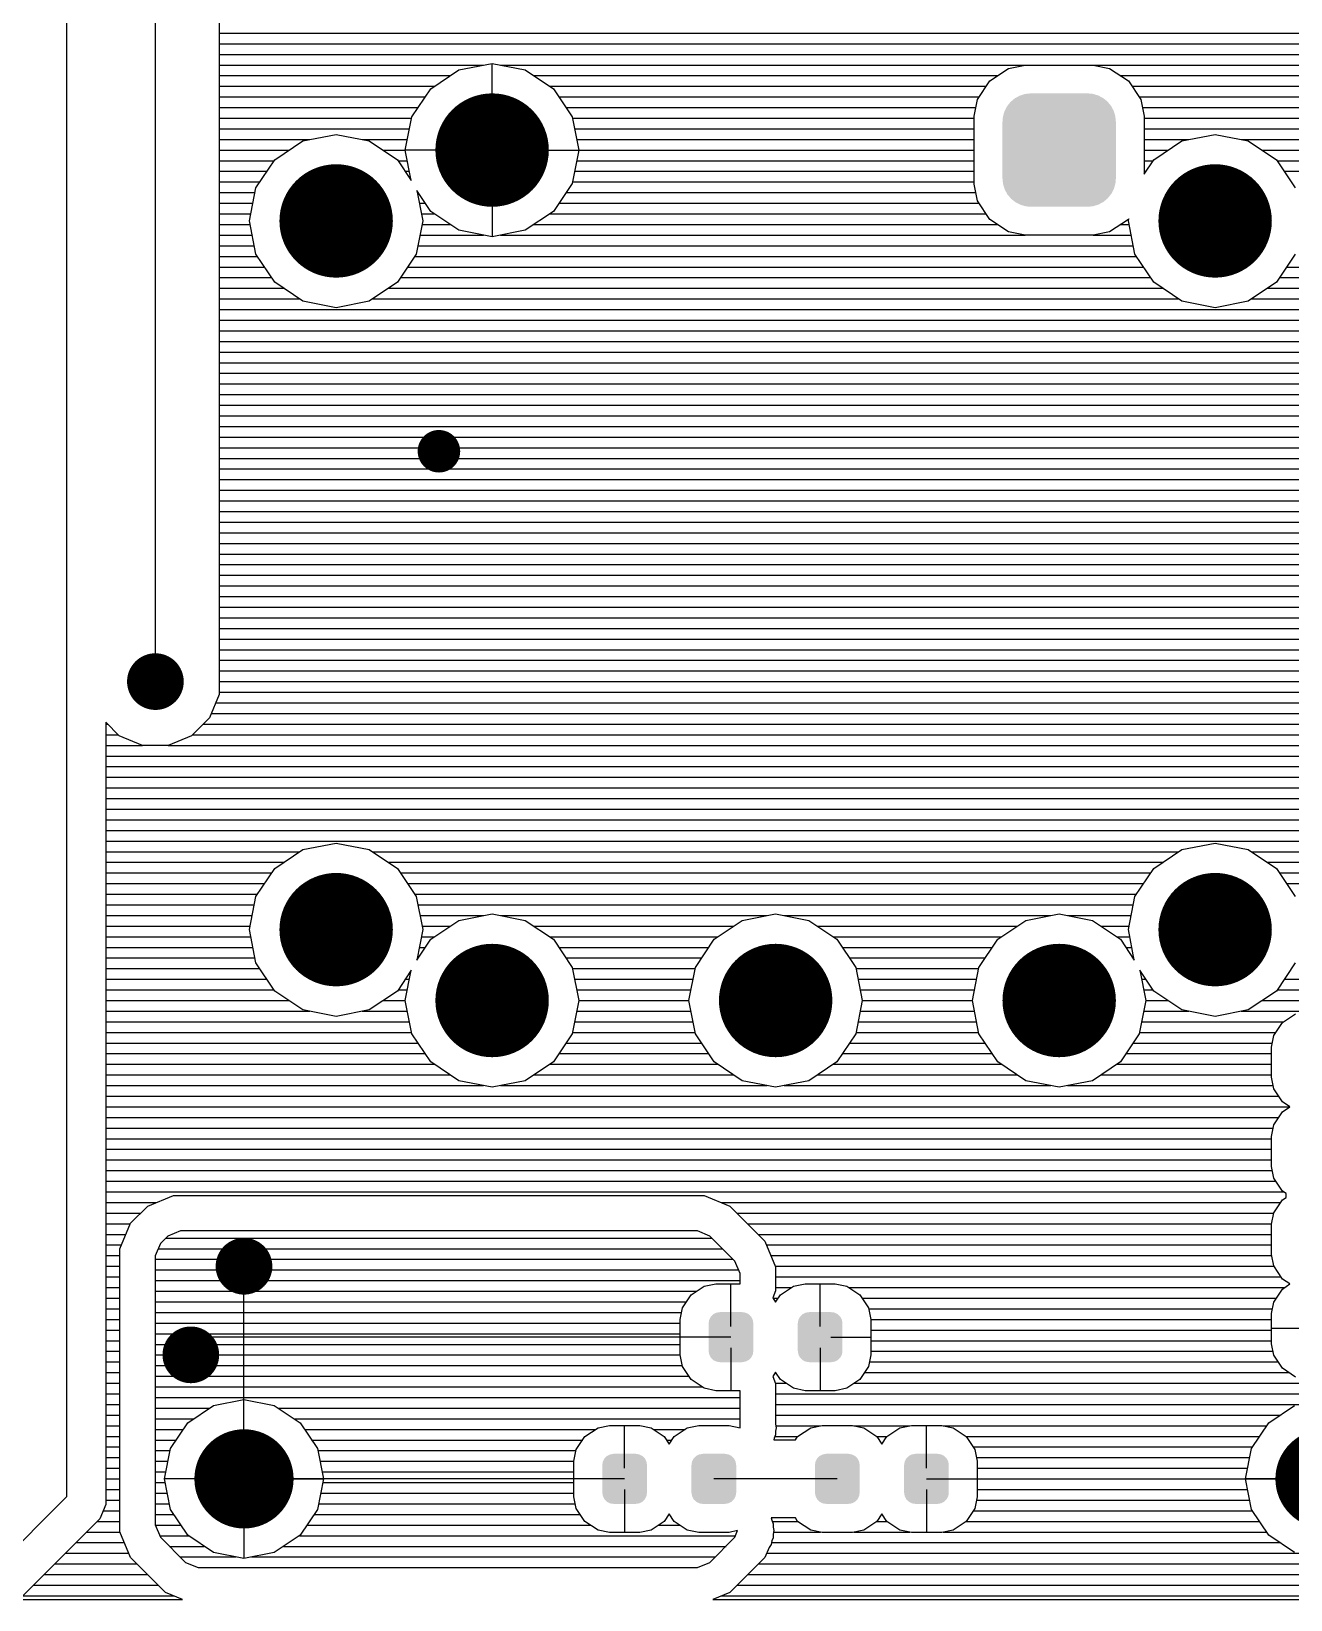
# Model space of a CAD drawing. Extents: x 295 to 953, y 10 to 290.
# Drawn here: x 772.8 to 824.7, y 135.1 to 199.7 of the extents above; entities that cross this region are included whole.
import ezdxf

# ---------------------------------------------------------------- set-up
doc = ezdxf.new("R2010")
doc.units = 0
doc.header["$LTSCALE"] = 5
doc.header["$MEASUREMENT"] = 0
doc.layers.get('0').update_dxf_attribs({"linetype": 'CONTINUOUS', "lineweight": 25})
doc.layers.add('DV-PEI-A6_TOP', color=5, linetype='CONTINUOUS')

msp = doc.modelspace()

# ---------------------------------------------------------------- linework, layer by layer
for points, const_width in [([(790.646, 194.84, 1), (792.983, 194.84, 1)], 2.337), ([(784.22, 191.919, 1), (786.557, 191.919, 1)], 2.337), ([(820.44, 191.919, 1), (822.777, 191.919, 1)], 2.337), ([(789.186, 182.426, 1), (790.062, 182.426, 1)], 0.876), ([(777.356, 172.932, 1), (778.524, 172.932, 1)], 1.168), ([(784.22, 162.709, 1), (786.557, 162.709, 1)], 2.337), ([(820.44, 162.709, 1), (822.777, 162.709, 1)], 2.337), ([(790.646, 159.788, 1), (792.983, 159.788, 1)], 2.337), ([(802.33, 159.788, 1), (804.667, 159.788, 1)], 2.337), ([(814.014, 159.788, 1), (816.351, 159.788, 1)], 2.337), ([(781.007, 148.834, 1), (782.175, 148.834, 1)], 1.168), ([(778.816, 145.183, 1), (779.985, 145.183, 1)], 1.168), ([(780.569, 140.071, 1), (782.613, 140.071, 1)], 2.045), ([(825.114, 140.071, 1), (827.159, 140.071, 1)], 2.045)]:
    msp.add_lwpolyline(points, format="xyb", close=True, dxfattribs=dict(const_width=const_width))
for points in [[(813.601, 197.098), (813.782, 197.153), (816.774, 197.098), (816.572, 197.153)], [(813.782, 197.153), (813.846, 197.16), (816.572, 197.153), (816.549, 197.16)], [(813.846, 197.16), (814.014, 197.177), (816.549, 197.16), (816.351, 197.177)], [(812.941, 196.464), (813.031, 196.639), (817.427, 196.464), (817.331, 196.639)], [(813.031, 196.639), (813.054, 196.668), (817.331, 196.639), (817.315, 196.668)], [(813.054, 196.668), (813.176, 196.822), (817.315, 196.668), (817.186, 196.822)], [(813.176, 196.822), (813.205, 196.847), (817.186, 196.822), (817.165, 196.847)], [(813.205, 196.847), (813.354, 196.973), (817.165, 196.847), (817.006, 196.973)], [(813.354, 196.973), (813.389, 196.992), (817.006, 196.973), (816.982, 196.992)], [(813.389, 196.992), (813.559, 197.084), (816.982, 196.992), (816.8, 197.084)], [(813.559, 197.084), (813.601, 197.098), (816.8, 197.084), (816.774, 197.098)], [(812.846, 196.008), (812.863, 196.206), (817.519, 196.008), (817.499, 196.206)], [(812.846, 193.672), (812.846, 196.008), (817.519, 193.672), (817.519, 196.008)], [(812.863, 196.206), (812.872, 196.241), (817.499, 196.206), (817.496, 196.241)], [(812.872, 196.241), (812.925, 196.431), (817.496, 196.241), (817.437, 196.431)], [(812.925, 196.431), (812.941, 196.464), (817.437, 196.431), (817.427, 196.464)], [(812.866, 193.474), (812.846, 193.672), (817.502, 193.474), (817.519, 193.672)], [(812.869, 193.439), (812.866, 193.474), (817.493, 193.439), (817.502, 193.474)], [(812.928, 193.249), (812.869, 193.439), (817.44, 193.249), (817.493, 193.439)], [(812.938, 193.216), (812.928, 193.249), (817.424, 193.216), (817.44, 193.249)], [(813.034, 193.041), (812.938, 193.216), (817.334, 193.041), (817.424, 193.216)], [(813.05, 193.012), (813.034, 193.041), (817.311, 193.012), (817.334, 193.041)], [(813.18, 192.858), (813.05, 193.012), (817.189, 192.858), (817.311, 193.012)], [(813.2, 192.833), (813.18, 192.858), (817.16, 192.833), (817.189, 192.858)], [(813.359, 192.707), (813.2, 192.833), (817.011, 192.707), (817.16, 192.833)], [(813.383, 192.688), (813.359, 192.707), (816.976, 192.688), (817.011, 192.707)], [(813.566, 192.596), (813.383, 192.688), (816.806, 192.596), (816.976, 192.688)], [(813.591, 192.582), (813.566, 192.596), (816.764, 192.582), (816.806, 192.596)], [(813.793, 192.527), (813.591, 192.582), (816.583, 192.527), (816.764, 192.582)], [(813.816, 192.52), (813.793, 192.527), (816.519, 192.52), (816.583, 192.527)], [(814.014, 192.503), (813.816, 192.52), (816.351, 192.503), (816.519, 192.52)], [(800.765, 146.633), (800.821, 146.748), (802.554, 146.633), (802.493, 146.748)], [(800.821, 146.748), (800.834, 146.761), (802.493, 146.748), (802.486, 146.761)], [(800.834, 146.761), (800.923, 146.853), (802.486, 146.761), (802.39, 146.853)], [(800.923, 146.853), (800.941, 146.862), (802.39, 146.853), (802.38, 146.862)], [(800.941, 146.862), (801.053, 146.92), (802.38, 146.862), (802.259, 146.92)], [(801.053, 146.92), (801.083, 146.925), (802.259, 146.92), (802.248, 146.925)], [(801.083, 146.925), (801.197, 146.943), (802.248, 146.925), (802.12, 146.943)], [(801.197, 146.943), (801.197, 146.947), (802.12, 146.943), (802.12, 146.947)], [(804.44, 146.633), (804.496, 146.748), (806.229, 146.633), (806.167, 146.748)], [(804.496, 146.748), (804.509, 146.761), (806.167, 146.748), (806.16, 146.761)], [(804.509, 146.761), (804.598, 146.853), (806.16, 146.761), (806.065, 146.853)], [(804.598, 146.853), (804.616, 146.862), (806.065, 146.853), (806.055, 146.862)], [(804.616, 146.862), (804.727, 146.92), (806.055, 146.862), (805.933, 146.92)], [(804.727, 146.92), (804.757, 146.925), (805.933, 146.92), (805.923, 146.925)], [(804.757, 146.925), (804.871, 146.943), (805.923, 146.925), (805.794, 146.943)], [(804.871, 146.943), (804.871, 146.947), (805.794, 146.943), (805.794, 146.947)], [(800.738, 146.489), (800.758, 146.617), (802.578, 146.489), (802.557, 146.617)], [(800.738, 146.486), (800.738, 146.489), (802.578, 146.486), (802.578, 146.489)], [(800.738, 145.341), (800.738, 146.486), (802.578, 145.341), (802.578, 146.486)], [(800.758, 146.617), (800.765, 146.633), (802.557, 146.617), (802.554, 146.633)], [(804.413, 146.489), (804.432, 146.617), (806.253, 146.489), (806.231, 146.617)], [(804.413, 146.486), (804.413, 146.489), (806.253, 146.486), (806.253, 146.489)], [(804.413, 145.341), (804.413, 146.486), (806.253, 145.341), (806.253, 146.486)], [(804.432, 146.617), (804.44, 146.633), (806.231, 146.617), (806.229, 146.633)], [(800.738, 145.338), (800.738, 145.341), (802.578, 145.338), (802.578, 145.341)], [(800.76, 145.209), (800.738, 145.338), (802.559, 145.209), (802.578, 145.338)], [(800.763, 145.194), (800.76, 145.209), (802.551, 145.194), (802.559, 145.209)], [(800.824, 145.078), (800.763, 145.194), (802.495, 145.078), (802.551, 145.194)], [(800.831, 145.065), (800.824, 145.078), (802.482, 145.065), (802.495, 145.078)], [(800.927, 144.974), (800.831, 145.065), (802.393, 144.974), (802.482, 145.065)], [(800.936, 144.964), (800.927, 144.974), (802.375, 144.964), (802.393, 144.974)], [(801.058, 144.906), (800.936, 144.964), (802.264, 144.906), (802.375, 144.964)], [(801.068, 144.901), (801.058, 144.906), (802.234, 144.901), (802.264, 144.906)], [(801.197, 144.883), (801.068, 144.901), (802.12, 144.883), (802.234, 144.901)], [(801.197, 144.879), (801.197, 144.883), (802.12, 144.879), (802.12, 144.883)], [(804.413, 145.338), (804.413, 145.341), (806.253, 145.338), (806.253, 145.341)], [(804.435, 145.209), (804.413, 145.338), (806.234, 145.209), (806.253, 145.338)], [(804.437, 145.194), (804.435, 145.209), (806.226, 145.194), (806.234, 145.209)], [(804.499, 145.078), (804.437, 145.194), (806.17, 145.078), (806.226, 145.194)], [(804.506, 145.065), (804.499, 145.078), (806.157, 145.065), (806.17, 145.078)], [(804.601, 144.974), (804.506, 145.065), (806.068, 144.974), (806.157, 145.065)], [(804.611, 144.964), (804.601, 144.974), (806.05, 144.964), (806.068, 144.974)], [(804.733, 144.906), (804.611, 144.964), (805.939, 144.906), (806.05, 144.964)], [(804.743, 144.901), (804.733, 144.906), (805.909, 144.901), (805.939, 144.906)], [(804.871, 144.883), (804.743, 144.901), (805.794, 144.883), (805.909, 144.901)], [(804.871, 144.879), (804.871, 144.883), (805.794, 144.879), (805.794, 144.883)], [(796.44, 140.906), (796.453, 140.919), (798.111, 140.906), (798.104, 140.919)], [(796.453, 140.919), (796.542, 141.011), (798.104, 140.919), (798.009, 141.011)], [(796.542, 141.011), (796.56, 141.02), (798.009, 141.011), (797.999, 141.02)], [(796.56, 141.02), (796.671, 141.078), (797.999, 141.02), (797.877, 141.078)], [(796.671, 141.078), (796.701, 141.083), (797.877, 141.078), (797.867, 141.083)], [(796.701, 141.083), (796.815, 141.101), (797.867, 141.083), (797.738, 141.101)], [(796.815, 141.101), (796.815, 141.105), (797.738, 141.101), (797.738, 141.105)], [(800.115, 140.906), (800.127, 140.919), (801.786, 140.906), (801.779, 140.919)], [(800.127, 140.919), (800.216, 141.011), (801.779, 140.919), (801.683, 141.011)], [(800.216, 141.011), (800.235, 141.02), (801.683, 141.011), (801.673, 141.02)], [(800.235, 141.02), (800.346, 141.078), (801.673, 141.02), (801.552, 141.078)], [(800.346, 141.078), (800.376, 141.083), (801.552, 141.078), (801.542, 141.083)], [(800.376, 141.083), (800.49, 141.101), (801.542, 141.083), (801.413, 141.101)], [(800.49, 141.101), (800.49, 141.105), (801.413, 141.101), (801.413, 141.105)], [(805.203, 140.906), (805.216, 140.919), (806.874, 140.906), (806.867, 140.919)], [(805.216, 140.919), (805.305, 141.011), (806.867, 140.919), (806.772, 141.011)], [(805.305, 141.011), (805.323, 141.02), (806.772, 141.011), (806.762, 141.02)], [(805.323, 141.02), (805.434, 141.078), (806.762, 141.02), (806.64, 141.078)], [(805.434, 141.078), (805.464, 141.083), (806.64, 141.078), (806.63, 141.083)], [(805.464, 141.083), (805.578, 141.101), (806.63, 141.083), (806.501, 141.101)], [(805.578, 141.101), (805.578, 141.105), (806.501, 141.101), (806.501, 141.105)], [(808.878, 140.906), (808.89, 140.919), (810.549, 140.906), (810.542, 140.919)], [(808.89, 140.919), (808.979, 141.011), (810.542, 140.919), (810.446, 141.011)], [(808.979, 141.011), (808.998, 141.02), (810.446, 141.011), (810.436, 141.02)], [(808.998, 141.02), (809.109, 141.078), (810.436, 141.02), (810.315, 141.078)], [(809.109, 141.078), (809.139, 141.083), (810.315, 141.078), (810.305, 141.083)], [(809.139, 141.083), (809.253, 141.101), (810.305, 141.083), (810.176, 141.101)], [(809.253, 141.101), (809.253, 141.105), (810.176, 141.101), (810.176, 141.105)], [(796.357, 140.647), (796.376, 140.775), (798.197, 140.647), (798.175, 140.775)], [(796.357, 140.644), (796.357, 140.647), (798.197, 140.644), (798.197, 140.647)], [(796.357, 139.499), (796.357, 140.644), (798.197, 139.499), (798.197, 140.644)], [(796.376, 140.775), (796.384, 140.791), (798.175, 140.775), (798.173, 140.791)], [(796.384, 140.791), (796.44, 140.906), (798.173, 140.791), (798.111, 140.906)], [(800.031, 140.647), (800.051, 140.775), (801.872, 140.647), (801.85, 140.775)], [(800.031, 140.644), (800.031, 140.647), (801.872, 140.644), (801.872, 140.647)], [(800.031, 139.499), (800.031, 140.644), (801.872, 139.499), (801.872, 140.644)], [(800.051, 140.775), (800.058, 140.791), (801.85, 140.775), (801.847, 140.791)], [(800.058, 140.791), (800.115, 140.906), (801.847, 140.791), (801.786, 140.906)], [(805.12, 140.647), (805.139, 140.775), (806.96, 140.647), (806.938, 140.775)], [(805.12, 140.644), (805.12, 140.647), (806.96, 140.644), (806.96, 140.647)], [(805.12, 139.499), (805.12, 140.644), (806.96, 139.499), (806.96, 140.644)], [(805.139, 140.775), (805.147, 140.791), (806.938, 140.775), (806.936, 140.791)], [(805.147, 140.791), (805.203, 140.906), (806.936, 140.791), (806.874, 140.906)], [(808.794, 140.647), (808.814, 140.775), (810.635, 140.647), (810.613, 140.775)], [(808.794, 140.644), (808.794, 140.647), (810.635, 140.644), (810.635, 140.647)], [(808.794, 139.499), (808.794, 140.644), (810.635, 139.499), (810.635, 140.644)], [(808.814, 140.775), (808.821, 140.791), (810.613, 140.775), (810.61, 140.791)], [(808.821, 140.791), (808.878, 140.906), (810.61, 140.791), (810.549, 140.906)], [(796.357, 139.496), (796.357, 139.499), (798.197, 139.496), (798.197, 139.499)], [(796.379, 139.367), (796.357, 139.496), (798.177, 139.367), (798.197, 139.496)], [(796.381, 139.352), (796.379, 139.367), (798.17, 139.352), (798.177, 139.367)], [(796.443, 139.236), (796.381, 139.352), (798.114, 139.236), (798.17, 139.352)], [(796.45, 139.223), (796.443, 139.236), (798.101, 139.223), (798.114, 139.236)], [(796.545, 139.132), (796.45, 139.223), (798.012, 139.132), (798.101, 139.223)], [(796.555, 139.122), (796.545, 139.132), (797.994, 139.122), (798.012, 139.132)], [(796.677, 139.064), (796.555, 139.122), (797.882, 139.064), (797.994, 139.122)], [(796.687, 139.059), (796.677, 139.064), (797.852, 139.059), (797.882, 139.064)], [(796.815, 139.041), (796.687, 139.059), (797.738, 139.041), (797.852, 139.059)], [(796.815, 139.037), (796.815, 139.041), (797.738, 139.037), (797.738, 139.041)], [(800.031, 139.496), (800.031, 139.499), (801.872, 139.496), (801.872, 139.499)], [(800.053, 139.367), (800.031, 139.496), (801.852, 139.367), (801.872, 139.496)], [(800.056, 139.352), (800.053, 139.367), (801.845, 139.352), (801.852, 139.367)], [(800.117, 139.236), (800.056, 139.352), (801.788, 139.236), (801.845, 139.352)], [(800.124, 139.223), (800.117, 139.236), (801.776, 139.223), (801.788, 139.236)], [(800.22, 139.132), (800.124, 139.223), (801.687, 139.132), (801.776, 139.223)], [(800.23, 139.122), (800.22, 139.132), (801.668, 139.122), (801.687, 139.132)], [(800.351, 139.064), (800.23, 139.122), (801.557, 139.064), (801.668, 139.122)], [(800.361, 139.059), (800.351, 139.064), (801.527, 139.059), (801.557, 139.064)], [(800.49, 139.041), (800.361, 139.059), (801.413, 139.041), (801.527, 139.059)], [(800.49, 139.037), (800.49, 139.041), (801.413, 139.037), (801.413, 139.041)], [(805.12, 139.496), (805.12, 139.499), (806.96, 139.496), (806.96, 139.499)], [(805.142, 139.367), (805.12, 139.496), (806.94, 139.367), (806.96, 139.496)], [(805.144, 139.352), (805.142, 139.367), (806.933, 139.352), (806.94, 139.367)], [(805.206, 139.236), (805.144, 139.352), (806.877, 139.236), (806.933, 139.352)], [(805.213, 139.223), (805.206, 139.236), (806.864, 139.223), (806.877, 139.236)], [(805.308, 139.132), (805.213, 139.223), (806.775, 139.132), (806.864, 139.223)], [(805.318, 139.122), (805.308, 139.132), (806.757, 139.122), (806.775, 139.132)], [(805.44, 139.064), (805.318, 139.122), (806.645, 139.064), (806.757, 139.122)], [(805.45, 139.059), (805.44, 139.064), (806.615, 139.059), (806.645, 139.064)], [(805.578, 139.041), (805.45, 139.059), (806.501, 139.041), (806.615, 139.059)], [(805.578, 139.037), (805.578, 139.041), (806.501, 139.037), (806.501, 139.041)], [(808.794, 139.496), (808.794, 139.499), (810.635, 139.496), (810.635, 139.499)], [(808.816, 139.367), (808.794, 139.496), (810.615, 139.367), (810.635, 139.496)], [(808.819, 139.352), (808.816, 139.367), (810.608, 139.352), (810.615, 139.367)], [(808.88, 139.236), (808.819, 139.352), (810.551, 139.236), (810.608, 139.352)], [(808.887, 139.223), (808.88, 139.236), (810.539, 139.223), (810.551, 139.236)], [(808.983, 139.132), (808.887, 139.223), (810.45, 139.132), (810.539, 139.223)], [(808.993, 139.122), (808.983, 139.132), (810.431, 139.122), (810.45, 139.132)], [(809.114, 139.064), (808.993, 139.122), (810.32, 139.064), (810.431, 139.122)], [(809.124, 139.059), (809.114, 139.064), (810.29, 139.059), (810.32, 139.064)], [(809.253, 139.041), (809.124, 139.059), (810.176, 139.041), (810.29, 139.059)], [(809.253, 139.037), (809.253, 139.041), (810.176, 139.037), (810.176, 139.041)]]:
    msp.add_solid(points)
at = {"layer": 'DV-PEI-A6_TOP', "color": 7}
for p, q in [((774.289, 139.341), (774.289, 210.175)), ((777.94, 172.932), (777.94, 205.063)), ((780.569, 203.971), (780.569, 172.407)), ((780.569, 199.66), (858.852, 199.66)), ((780.569, 199.221), (858.852, 199.221)), ((780.569, 198.783), (858.852, 198.783)), ((780.569, 198.345), (791.464, 198.345)), ((780.569, 197.907), (790.091, 197.907)), ((789.285, 197.364), (790.442, 198.141)), ((790.442, 198.141), (791.815, 198.409)), ((791.815, 196.219), (791.815, 198.409)), ((791.815, 198.409), (793.182, 198.141)), ((792.159, 198.345), (858.852, 198.345)), ((793.182, 198.141), (794.338, 197.364)), ((793.532, 197.907), (812.647, 197.907)), ((812.326, 197.691), (813.097, 198.205)), ((813.097, 198.205), (813.78, 198.345)), ((813.78, 198.345), (816.579, 198.345)), ((816.579, 198.345), (817.262, 198.205)), ((817.262, 198.205), (818.033, 197.691)), ((817.712, 197.907), (858.852, 197.907)), ((780.569, 197.469), (789.437, 197.469)), ((788.508, 196.207), (789.285, 197.364)), ((794.186, 197.469), (812.174, 197.469)), ((794.338, 197.364), (795.115, 196.207)), ((811.812, 196.92), (812.326, 197.691)), ((818.033, 197.691), (818.548, 196.92)), ((818.185, 197.469), (858.852, 197.469)), ((780.569, 197.031), (789.057, 197.031)), ((780.569, 196.593), (788.765, 196.593)), ((794.566, 197.031), (811.882, 197.031)), ((794.858, 196.593), (811.747, 196.593)), ((811.677, 196.236), (811.812, 196.92)), ((818.477, 197.031), (858.852, 197.031)), ((818.548, 196.92), (818.688, 196.236)), ((818.612, 196.593), (858.852, 196.593)), ((780.569, 196.154), (788.502, 196.154)), ((788.239, 194.84), (788.508, 196.207)), ((795.115, 196.207), (795.384, 194.84)), ((795.121, 196.154), (811.677, 196.154)), ((811.677, 193.438), (811.677, 196.236)), ((818.688, 196.236), (818.688, 193.853)), ((818.688, 196.154), (858.852, 196.154)), ((780.569, 195.716), (788.415, 195.716)), ((780.569, 195.278), (784.308, 195.278)), ((782.859, 194.443), (784.015, 195.22)), ((784.015, 195.22), (785.388, 195.488)), ((785.388, 195.488), (786.755, 195.22)), ((786.463, 195.278), (788.327, 195.278)), ((786.755, 195.22), (787.912, 194.443)), ((795.209, 195.716), (811.677, 195.716)), ((795.296, 195.278), (811.677, 195.278)), ((818.688, 195.716), (858.852, 195.716)), ((818.688, 195.278), (820.528, 195.278)), ((819.079, 194.443), (820.236, 195.22)), ((820.236, 195.22), (821.609, 195.488)), ((821.609, 195.488), (822.976, 195.22)), ((822.684, 195.278), (858.852, 195.278)), ((822.976, 195.22), (824.133, 194.443)), ((780.569, 194.84), (783.449, 194.84)), ((787.322, 194.84), (788.239, 194.84)), ((790.43, 194.84), (788.239, 194.84)), ((788.485, 193.584), (788.239, 194.84)), ((793.193, 194.84), (795.384, 194.84)), ((795.384, 194.84), (795.115, 193.467)), ((795.384, 194.84), (811.677, 194.84)), ((818.688, 194.84), (819.669, 194.84)), ((823.542, 194.84), (858.852, 194.84)), ((780.569, 194.402), (782.83, 194.402)), ((780.569, 193.964), (782.537, 193.964)), ((782.082, 193.286), (782.859, 194.443)), ((787.912, 194.443), (788.485, 193.584)), ((787.941, 194.402), (788.327, 194.402)), ((788.233, 193.964), (788.415, 193.964)), ((795.209, 193.964), (811.677, 193.964)), ((795.296, 194.402), (811.677, 194.402)), ((818.688, 193.853), (819.079, 194.443)), ((818.688, 194.402), (819.05, 194.402)), ((818.688, 193.964), (818.758, 193.964)), ((824.133, 194.443), (824.909, 193.286)), ((824.162, 194.402), (858.852, 194.402)), ((824.454, 193.964), (858.852, 193.964)), ((780.569, 193.526), (782.245, 193.526)), ((781.813, 191.919), (782.082, 193.286)), ((791.815, 193.455), (791.815, 191.265)), ((795.115, 193.467), (794.338, 192.31)), ((795.121, 193.526), (811.677, 193.526)), ((811.812, 192.754), (811.677, 193.438)), ((780.569, 193.087), (782.047, 193.087)), ((780.569, 192.649), (781.959, 192.649)), ((789.285, 192.31), (788.712, 193.169)), ((788.712, 193.169), (788.958, 191.919)), ((788.724, 193.087), (788.765, 193.087)), ((788.812, 192.649), (789.057, 192.649)), ((794.566, 192.649), (811.882, 192.649)), ((794.858, 193.087), (811.747, 193.087)), ((812.326, 191.983), (811.812, 192.754)), ((780.569, 192.211), (781.871, 192.211)), ((788.899, 192.211), (789.437, 192.211)), ((790.442, 191.533), (789.285, 192.31)), ((794.338, 192.31), (793.182, 191.533)), ((794.186, 192.211), (812.174, 192.211)), ((813.097, 191.469), (812.326, 191.983)), ((818.033, 191.983), (817.262, 191.469)), ((818.033, 191.919), (818.051, 192.012)), ((818.051, 192.012), (818.033, 191.983)), ((780.569, 191.773), (781.842, 191.773)), ((780.569, 191.335), (781.93, 191.335)), ((782.082, 190.546), (781.813, 191.919)), ((788.958, 191.919), (788.689, 190.546)), ((788.841, 191.335), (791.464, 191.335)), ((788.929, 191.773), (790.091, 191.773)), ((791.815, 191.265), (790.442, 191.533)), ((793.182, 191.533), (791.815, 191.265)), ((792.159, 191.335), (813.78, 191.335)), ((793.532, 191.773), (812.647, 191.773)), ((813.78, 191.335), (813.097, 191.469)), ((816.579, 191.335), (813.78, 191.335)), ((817.262, 191.469), (816.579, 191.335)), ((816.579, 191.335), (818.15, 191.335)), ((817.712, 191.773), (818.063, 191.773)), ((818.302, 190.546), (818.033, 191.919)), ((780.569, 190.897), (782.018, 190.897)), ((788.753, 190.897), (818.238, 190.897)), ((780.569, 190.458), (782.146, 190.458)), ((782.859, 189.389), (782.082, 190.546)), ((788.689, 190.546), (787.912, 189.389)), ((788.625, 190.458), (818.366, 190.458)), ((819.079, 189.389), (818.302, 190.546)), ((824.909, 190.546), (824.133, 189.389)), ((780.569, 190.02), (782.438, 190.02)), ((780.569, 189.582), (782.73, 189.582)), ((788.041, 189.582), (818.951, 189.582)), ((788.333, 190.02), (818.659, 190.02)), ((824.261, 189.582), (851.695, 189.582)), ((824.553, 190.02), (851.695, 190.02)), ((780.569, 189.144), (783.227, 189.144)), ((784.015, 188.612), (782.859, 189.389)), ((787.912, 189.389), (786.755, 188.612)), ((787.544, 189.144), (819.447, 189.144)), ((820.236, 188.612), (819.079, 189.389)), ((824.133, 189.389), (822.976, 188.612)), ((823.764, 189.144), (851.777, 189.144)), ((780.569, 188.706), (783.887, 188.706)), ((780.569, 188.268), (852.326, 188.268)), ((785.388, 188.344), (784.015, 188.612)), ((786.755, 188.612), (785.388, 188.344)), ((786.884, 188.706), (820.107, 188.706)), ((821.609, 188.344), (820.236, 188.612)), ((822.976, 188.612), (821.609, 188.344)), ((823.104, 188.706), (851.999, 188.706)), ((780.569, 187.83), (853.08, 187.83)), ((780.569, 187.391), (853.068, 187.391)), ((780.569, 186.953), (852.466, 186.953)), ((780.569, 186.515), (852.174, 186.515)), ((780.569, 186.077), (851.882, 186.077)), ((780.569, 185.639), (851.783, 185.639)), ((780.569, 185.201), (851.695, 185.201)), ((780.569, 184.763), (851.666, 184.763)), ((780.569, 184.324), (851.753, 184.324)), ((780.569, 183.886), (851.841, 183.886)), ((780.569, 183.448), (852.075, 183.448)), ((780.569, 183.01), (852.367, 183.01)), ((780.569, 182.572), (852.858, 182.572)), ((780.569, 182.134), (853.6, 182.134)), ((780.569, 181.695), (853.15, 181.695)), ((780.569, 181.257), (836.792, 181.257)), ((780.569, 180.819), (836.19, 180.819)), ((780.569, 180.381), (835.898, 180.381)), ((780.569, 179.943), (835.688, 179.943)), ((780.569, 179.505), (835.6, 179.505)), ((780.569, 179.067), (835.583, 179.067)), ((780.569, 178.628), (835.583, 178.628)), ((780.569, 178.19), (835.583, 178.19)), ((780.569, 177.752), (835.583, 177.752)), ((780.569, 177.314), (835.583, 177.314)), ((780.569, 176.876), (835.583, 176.876)), ((780.569, 176.438), (835.635, 176.438)), ((780.569, 176), (835.723, 176)), ((780.569, 175.561), (836.015, 175.561)), ((780.569, 175.123), (836.407, 175.123)), ((780.569, 174.685), (837.213, 174.685)), ((780.569, 174.247), (851.8, 174.247)), ((780.569, 173.809), (851.713, 173.809)), ((780.569, 173.371), (851.642, 173.371)), ((780.569, 172.932), (851.73, 172.932)), ((780.569, 172.407), (780.166, 171.443)), ((780.417, 172.056), (852.005, 172.056)), ((780.569, 172.494), (851.818, 172.494)), ((780.166, 171.443), (779.424, 170.701)), ((780.236, 171.618), (852.297, 171.618)), ((776.45, 170.701), (775.895, 171.256)), ((775.895, 171.256), (775.895, 139.656)), ((775.895, 171.18), (775.971, 171.18)), ((775.895, 170.742), (776.409, 170.742)), ((777.414, 170.304), (776.45, 170.701)), ((779.424, 170.701), (778.46, 170.304)), ((779.465, 170.742), (853.348, 170.742)), ((779.903, 171.18), (852.694, 171.18)), ((775.895, 170.304), (777.414, 170.304)), ((778.46, 170.304), (777.414, 170.304)), ((778.46, 170.304), (853.313, 170.304)), ((775.895, 169.865), (852.659, 169.865)), ((775.895, 169.427), (852.279, 169.427)), ((775.895, 168.989), (851.987, 168.989)), ((775.895, 168.551), (851.812, 168.551)), ((775.895, 168.113), (851.724, 168.113)), ((775.895, 167.675), (851.637, 167.675)), ((775.895, 167.237), (851.718, 167.237)), ((775.895, 166.798), (851.806, 166.798)), ((775.895, 166.36), (851.97, 166.36)), ((784.015, 166.01), (785.388, 166.278)), ((785.388, 166.278), (786.755, 166.01)), ((820.236, 166.01), (821.609, 166.278)), ((821.609, 166.278), (822.976, 166.01)), ((775.895, 165.922), (783.887, 165.922)), ((775.895, 165.484), (783.227, 165.484)), ((782.859, 165.233), (784.015, 166.01)), ((786.755, 166.01), (787.912, 165.233)), ((786.884, 165.922), (820.107, 165.922)), ((787.544, 165.484), (819.447, 165.484)), ((819.079, 165.233), (820.236, 166.01)), ((822.976, 166.01), (824.133, 165.233)), ((823.104, 165.922), (852.262, 165.922)), ((823.764, 165.484), (837.476, 165.484)), ((775.895, 165.046), (782.73, 165.046)), ((782.082, 164.076), (782.859, 165.233)), ((787.912, 165.233), (788.689, 164.076)), ((788.041, 165.046), (818.951, 165.046)), ((818.302, 164.076), (819.079, 165.233)), ((824.133, 165.233), (824.909, 164.076)), ((824.261, 165.046), (836.623, 165.046)), ((775.895, 164.608), (782.438, 164.608)), ((788.333, 164.608), (818.659, 164.608)), ((824.553, 164.608), (836.114, 164.608)), ((775.895, 164.169), (782.146, 164.169)), ((775.895, 163.731), (782.018, 163.731)), ((781.813, 162.709), (782.082, 164.076)), ((788.625, 164.169), (818.366, 164.169)), ((788.689, 164.076), (788.958, 162.709)), ((788.753, 163.731), (818.238, 163.731)), ((818.033, 162.709), (818.302, 164.076)), ((775.895, 163.293), (781.93, 163.293)), ((788.841, 163.293), (791.464, 163.293)), ((789.285, 162.312), (790.442, 163.089)), ((790.442, 163.089), (791.815, 163.357)), ((791.815, 163.357), (793.182, 163.089)), ((792.159, 163.293), (803.148, 163.293)), ((793.182, 163.089), (794.338, 162.312)), ((800.969, 162.312), (802.126, 163.089)), ((802.126, 163.089), (803.499, 163.357)), ((803.499, 163.357), (804.866, 163.089)), ((803.843, 163.293), (814.832, 163.293)), ((804.866, 163.089), (806.022, 162.312)), ((812.653, 162.312), (813.81, 163.089)), ((813.81, 163.089), (815.183, 163.357)), ((815.183, 163.357), (816.55, 163.089)), ((815.527, 163.293), (818.15, 163.293)), ((816.55, 163.089), (817.706, 162.312)), ((775.895, 162.855), (781.842, 162.855)), ((775.895, 162.417), (781.871, 162.417)), ((782.082, 161.336), (781.813, 162.709)), ((788.958, 162.709), (788.712, 161.453)), ((788.712, 161.453), (789.285, 162.312)), ((788.899, 162.417), (789.437, 162.417)), ((788.929, 162.855), (790.091, 162.855)), ((793.532, 162.855), (801.775, 162.855)), ((794.186, 162.417), (801.121, 162.417)), ((794.338, 162.312), (795.115, 161.155)), ((800.192, 161.155), (800.969, 162.312)), ((805.216, 162.855), (813.459, 162.855)), ((805.87, 162.417), (812.805, 162.417)), ((806.022, 162.312), (806.799, 161.155)), ((811.876, 161.155), (812.653, 162.312)), ((816.9, 162.855), (818.063, 162.855)), ((817.554, 162.417), (818.092, 162.417)), ((817.706, 162.312), (818.279, 161.453)), ((818.279, 161.453), (818.033, 162.709)), ((775.895, 161.979), (781.959, 161.979)), ((788.812, 161.979), (789.057, 161.979)), ((794.566, 161.979), (800.741, 161.979)), ((806.25, 161.979), (812.425, 161.979)), ((817.934, 161.979), (818.18, 161.979)), ((775.895, 161.541), (782.047, 161.541)), ((775.895, 161.102), (782.245, 161.102)), ((782.859, 160.179), (782.082, 161.336)), ((788.485, 161.038), (787.912, 160.179)), ((788.239, 159.788), (788.485, 161.038)), ((788.724, 161.541), (788.765, 161.541)), ((794.858, 161.541), (800.449, 161.541)), ((795.115, 161.155), (795.384, 159.788)), ((795.121, 161.102), (800.186, 161.102)), ((799.923, 159.788), (800.192, 161.155)), ((806.542, 161.541), (812.133, 161.541)), ((806.799, 161.155), (807.068, 159.788)), ((806.805, 161.102), (811.87, 161.102)), ((811.607, 159.788), (811.876, 161.155)), ((818.226, 161.541), (818.267, 161.541)), ((819.079, 160.179), (818.507, 161.038)), ((818.507, 161.038), (818.752, 159.788)), ((824.909, 161.336), (824.133, 160.179)), ((775.895, 160.664), (782.537, 160.664)), ((788.233, 160.664), (788.415, 160.664)), ((795.209, 160.664), (800.099, 160.664)), ((806.893, 160.664), (811.783, 160.664)), ((818.577, 160.664), (818.758, 160.664)), ((824.454, 160.664), (828.777, 160.664)), ((775.895, 160.226), (782.83, 160.226)), ((775.895, 159.788), (783.449, 159.788)), ((784.015, 159.402), (782.859, 160.179)), ((787.912, 160.179), (786.755, 159.402)), ((787.322, 159.788), (788.239, 159.788)), ((787.941, 160.226), (788.327, 160.226)), ((788.508, 158.415), (788.239, 159.788)), ((795.384, 159.788), (795.115, 158.415)), ((795.296, 160.226), (800.011, 160.226)), ((795.384, 159.788), (799.923, 159.788)), ((800.192, 158.415), (799.923, 159.788)), ((807.068, 159.788), (806.799, 158.415)), ((806.98, 160.226), (811.695, 160.226)), ((807.068, 159.788), (811.607, 159.788)), ((811.876, 158.415), (811.607, 159.788)), ((818.752, 159.788), (818.483, 158.415)), ((818.664, 160.226), (819.05, 160.226)), ((818.752, 159.788), (819.669, 159.788)), ((820.236, 159.402), (819.079, 160.179)), ((824.133, 160.179), (822.976, 159.402)), ((823.542, 159.788), (828.28, 159.788)), ((824.162, 160.226), (828.485, 160.226)), ((775.895, 159.35), (784.308, 159.35)), ((785.388, 159.134), (784.015, 159.402)), ((786.755, 159.402), (785.388, 159.134)), ((786.463, 159.35), (788.327, 159.35)), ((795.296, 159.35), (800.011, 159.35)), ((806.98, 159.35), (811.695, 159.35)), ((818.664, 159.35), (820.528, 159.35)), ((821.609, 159.134), (820.236, 159.402)), ((822.976, 159.402), (821.609, 159.134)), ((822.684, 159.35), (828.193, 159.35)), ((824.384, 158.877), (824.921, 159.239)), ((775.895, 158.912), (788.415, 158.912)), ((775.895, 158.474), (788.502, 158.474)), ((789.285, 157.258), (788.508, 158.415)), ((795.115, 158.415), (794.338, 157.258)), ((795.121, 158.474), (800.186, 158.474)), ((795.209, 158.912), (800.099, 158.912)), ((800.969, 157.258), (800.192, 158.415)), ((806.799, 158.415), (806.022, 157.258)), ((806.805, 158.474), (811.87, 158.474)), ((806.893, 158.912), (811.783, 158.912)), ((812.653, 157.258), (811.876, 158.415)), ((818.483, 158.415), (817.706, 157.258)), ((818.489, 158.474), (824.115, 158.474)), ((818.577, 158.912), (824.43, 158.912)), ((824.027, 158.339), (824.384, 158.877)), ((775.895, 158.035), (788.765, 158.035)), ((794.858, 158.035), (800.449, 158.035)), ((806.542, 158.035), (812.133, 158.035)), ((818.226, 158.035), (823.963, 158.035)), ((823.928, 157.866), (824.027, 158.339)), ((823.928, 156.622), (823.928, 157.866)), ((775.895, 157.597), (789.057, 157.597)), ((775.895, 157.159), (789.437, 157.159)), ((790.442, 156.481), (789.285, 157.258)), ((794.338, 157.258), (793.182, 156.481)), ((794.186, 157.159), (801.121, 157.159)), ((794.566, 157.597), (800.741, 157.597)), ((802.126, 156.481), (800.969, 157.258)), ((806.022, 157.258), (804.866, 156.481)), ((805.87, 157.159), (812.805, 157.159)), ((806.25, 157.597), (812.425, 157.597)), ((813.81, 156.481), (812.653, 157.258)), ((817.706, 157.258), (816.55, 156.481)), ((817.554, 157.159), (823.928, 157.159)), ((817.934, 157.597), (823.928, 157.597)), ((775.895, 156.721), (790.091, 156.721)), ((791.815, 156.213), (790.442, 156.481)), ((793.182, 156.481), (791.815, 156.213)), ((793.532, 156.721), (801.775, 156.721)), ((803.499, 156.213), (802.126, 156.481)), ((804.866, 156.481), (803.499, 156.213)), ((805.216, 156.721), (813.459, 156.721)), ((815.183, 156.213), (813.81, 156.481)), ((816.55, 156.481), (815.183, 156.213)), ((816.9, 156.721), (823.928, 156.721)), ((824.027, 156.148), (823.928, 156.622)), ((775.895, 156.283), (791.464, 156.283)), ((775.895, 155.845), (824.232, 155.845)), ((792.159, 156.283), (803.148, 156.283)), ((803.843, 156.283), (814.832, 156.283)), ((815.527, 156.283), (823.998, 156.283)), ((824.384, 155.611), (824.027, 156.148)), ((775.895, 155.406), (824.693, 155.406)), ((824.027, 154.659), (824.384, 155.196)), ((824.693, 155.406), (824.384, 155.611)), ((824.384, 155.196), (824.693, 155.406)), ((775.895, 154.968), (824.232, 154.968)), ((775.895, 154.53), (823.998, 154.53)), ((823.928, 154.186), (824.027, 154.659)), ((775.895, 154.092), (823.928, 154.092)), ((823.928, 152.941), (823.928, 154.186)), ((775.895, 153.654), (823.928, 153.654)), ((775.895, 153.216), (823.928, 153.216)), ((775.895, 152.778), (823.963, 152.778)), ((824.027, 152.468), (823.928, 152.941)), ((775.895, 152.339), (824.115, 152.339)), ((775.895, 151.901), (824.43, 151.901)), ((824.384, 151.931), (824.027, 152.468)), ((824.53, 151.837), (824.384, 151.931)), ((775.895, 151.463), (777.975, 151.463)), ((776.912, 150.604), (777.624, 151.317)), ((777.624, 151.317), (778.682, 151.755)), ((778.682, 151.755), (800.56, 151.755)), ((800.56, 151.755), (801.617, 151.317)), ((801.267, 151.463), (824.308, 151.463)), ((801.617, 151.317), (803.06, 149.874)), ((824.027, 151.037), (824.384, 151.574)), ((824.384, 151.574), (824.53, 151.668)), ((824.53, 151.668), (824.53, 151.837)), ((775.895, 151.025), (777.332, 151.025)), ((801.91, 151.025), (824.022, 151.025)), ((823.928, 150.563), (824.027, 151.037)), ((775.895, 150.587), (776.906, 150.587)), ((775.895, 150.149), (776.725, 150.149)), ((776.473, 149.547), (776.912, 150.604)), ((778.454, 150.079), (778.15, 149.775)), ((778.372, 149.997), (800.87, 149.997)), ((778.968, 150.295), (778.454, 150.079)), ((800.274, 150.295), (778.968, 150.295)), ((800.788, 150.079), (800.274, 150.295)), ((801.822, 149.045), (800.788, 150.079)), ((802.348, 150.587), (823.934, 150.587)), ((802.786, 150.149), (823.928, 150.149)), ((823.928, 149.319), (823.928, 150.563)), ((775.895, 149.711), (776.544, 149.711)), ((776.473, 137.892), (776.473, 149.547)), ((778.15, 149.775), (777.934, 149.261)), ((778.062, 149.559), (801.308, 149.559)), ((803.06, 149.874), (803.499, 148.817)), ((803.131, 149.711), (823.928, 149.711)), ((824.027, 148.846), (823.928, 149.319)), ((775.895, 149.272), (776.473, 149.272)), ((775.895, 148.834), (776.473, 148.834)), ((777.934, 149.261), (777.934, 138.178)), ((777.934, 149.121), (801.746, 149.121)), ((777.934, 148.682), (801.968, 148.682)), ((781.591, 145.913), (781.591, 148.834)), ((802.038, 148.53), (801.822, 149.045)), ((803.312, 149.272), (823.94, 149.272)), ((803.493, 148.834), (824.033, 148.834)), ((803.499, 148.817), (803.493, 147.824)), ((824.384, 148.308), (824.027, 148.846)), ((775.895, 148.396), (776.473, 148.396)), ((777.934, 148.244), (802.038, 148.244)), ((800.56, 148.016), (801.033, 148.116)), ((801.033, 148.116), (802.038, 148.116)), ((801.658, 146.351), (801.658, 148.116)), ((802.038, 148.116), (802.038, 148.53)), ((803.499, 148.396), (824.325, 148.396)), ((804.24, 148.016), (804.714, 148.116)), ((804.714, 148.116), (805.958, 148.116)), ((805.333, 146.351), (805.333, 148.116)), ((805.958, 148.116), (806.431, 148.016)), ((824.693, 148.104), (824.384, 148.308)), ((824.384, 147.894), (824.693, 148.104)), ((775.895, 147.958), (776.473, 147.958)), ((775.895, 147.52), (776.473, 147.52)), ((777.934, 147.806), (800.245, 147.806)), ((799.66, 147.123), (800.023, 147.66)), ((800.023, 147.66), (800.56, 148.016)), ((803.493, 147.824), (803.376, 147.531)), ((803.376, 147.531), (803.499, 147.35)), ((803.388, 147.52), (803.604, 147.52)), ((803.493, 147.958), (804.147, 147.958)), ((803.499, 147.35), (803.703, 147.66)), ((803.703, 147.66), (804.24, 148.016)), ((806.431, 148.016), (806.969, 147.66)), ((806.525, 147.958), (824.471, 147.958)), ((806.969, 147.66), (807.331, 147.123)), ((807.062, 147.52), (824.133, 147.52)), ((824.027, 147.356), (824.384, 147.894)), ((775.895, 147.082), (776.473, 147.082)), ((777.934, 147.368), (799.83, 147.368)), ((777.934, 146.93), (799.625, 146.93)), ((799.567, 146.643), (799.66, 147.123)), ((807.331, 147.123), (807.424, 146.643)), ((807.337, 147.082), (823.969, 147.082)), ((823.928, 146.883), (824.027, 147.356)), ((823.928, 145.639), (823.928, 146.883)), ((775.895, 146.643), (776.473, 146.643)), ((775.895, 146.205), (776.473, 146.205)), ((777.934, 146.492), (799.567, 146.492)), ((799.567, 145.177), (799.567, 146.643)), ((807.424, 146.643), (823.928, 146.643)), ((807.424, 146.643), (807.424, 145.177)), ((807.424, 146.205), (823.928, 146.205)), ((825.698, 146.264), (823.928, 146.264)), ((775.895, 145.767), (776.473, 145.767)), ((777.934, 146.053), (799.567, 146.053)), ((777.934, 145.615), (799.567, 145.615)), ((780.131, 145.913), (779.4, 145.183)), ((781.591, 145.913), (780.131, 145.913)), ((801.658, 145.913), (781.591, 145.913)), ((781.591, 140.071), (781.591, 145.913)), ((801.22, 145.913), (799.567, 145.913)), ((801.658, 145.475), (801.658, 143.705)), ((805.333, 145.475), (805.333, 143.705)), ((805.771, 145.913), (807.424, 145.913)), ((807.424, 145.767), (823.928, 145.767)), ((824.027, 145.165), (823.928, 145.639)), ((775.895, 145.329), (776.473, 145.329)), ((775.895, 144.891), (776.473, 144.891)), ((777.934, 145.177), (799.567, 145.177)), ((799.66, 144.698), (799.567, 145.177)), ((807.424, 145.177), (807.331, 144.698)), ((807.366, 144.891), (824.208, 144.891)), ((807.424, 145.329), (823.992, 145.329)), ((824.384, 144.628), (824.027, 145.165)), ((775.895, 144.453), (776.473, 144.453)), ((777.934, 144.739), (799.655, 144.739)), ((777.934, 144.301), (799.929, 144.301)), ((800.023, 144.161), (799.66, 144.698)), ((800.56, 143.804), (800.023, 144.161)), ((803.499, 144.47), (803.376, 144.289)), ((803.376, 144.289), (803.499, 143.997)), ((803.481, 144.453), (803.51, 144.453)), ((803.703, 144.161), (803.499, 144.47)), ((804.24, 143.804), (803.703, 144.161)), ((806.969, 144.161), (806.431, 143.804)), ((807.331, 144.698), (806.969, 144.161)), ((807.161, 144.453), (824.652, 144.453)), ((824.921, 144.266), (824.384, 144.628)), ((775.895, 144.015), (776.473, 144.015)), ((775.895, 143.576), (776.473, 143.576)), ((777.934, 143.863), (800.467, 143.863)), ((801.033, 143.705), (800.56, 143.804)), ((802.038, 143.705), (801.033, 143.705)), ((802.038, 142.18), (802.038, 143.705)), ((803.487, 144.015), (803.925, 144.015)), ((803.499, 143.997), (803.499, 142.326)), ((803.499, 143.576), (849.224, 143.576)), ((804.714, 143.705), (804.24, 143.804)), ((805.958, 143.705), (804.714, 143.705)), ((806.431, 143.804), (805.958, 143.705)), ((806.747, 144.015), (848.932, 144.015)), ((775.895, 143.138), (776.473, 143.138)), ((777.934, 143.425), (802.038, 143.425)), ((777.934, 142.986), (780.177, 142.986)), ((779.272, 142.385), (780.335, 143.097)), ((780.335, 143.097), (781.591, 143.343)), ((781.591, 141.105), (781.591, 143.343)), ((781.591, 143.343), (782.841, 143.097)), ((782.841, 143.097), (783.904, 142.385)), ((782.999, 142.986), (802.038, 142.986)), ((803.499, 143.138), (825.085, 143.138)), ((823.817, 142.385), (824.88, 143.097)), ((775.895, 142.7), (776.473, 142.7)), ((775.895, 142.262), (776.473, 142.262)), ((777.934, 142.548), (779.523, 142.548)), ((778.559, 141.321), (779.272, 142.385)), ((783.653, 142.548), (802.038, 142.548)), ((783.904, 142.385), (784.617, 141.321)), ((796.179, 142.174), (796.652, 142.274)), ((796.652, 142.274), (797.896, 142.274)), ((797.277, 140.509), (797.277, 142.274)), ((797.896, 142.274), (798.369, 142.174)), ((799.859, 142.174), (800.332, 142.274)), ((800.332, 142.274), (801.577, 142.274)), ((801.577, 142.274), (802.038, 142.18)), ((803.499, 142.7), (824.284, 142.7)), ((803.499, 142.326), (803.522, 142.18)), ((803.51, 142.262), (805.35, 142.262)), ((804.942, 142.174), (805.415, 142.274)), ((805.415, 142.274), (806.659, 142.274)), ((806.659, 142.274), (807.132, 142.174)), ((806.723, 142.262), (809.031, 142.262)), ((808.622, 142.174), (809.095, 142.274)), ((809.095, 142.274), (810.34, 142.274)), ((809.714, 140.509), (809.714, 142.274)), ((810.34, 142.274), (810.813, 142.174)), ((810.404, 142.262), (823.735, 142.262)), ((823.104, 141.321), (823.817, 142.385)), ((775.895, 141.824), (776.473, 141.824)), ((777.934, 142.11), (779.091, 142.11)), ((777.934, 141.672), (778.799, 141.672)), ((784.086, 142.11), (796.085, 142.11)), ((784.378, 141.672), (795.548, 141.672)), ((795.279, 141.281), (795.641, 141.818)), ((795.641, 141.818), (796.179, 142.174)), ((798.369, 142.174), (798.907, 141.818)), ((798.463, 142.11), (799.766, 142.11)), ((798.907, 141.818), (799.117, 141.508)), ((799.006, 141.672), (799.222, 141.672)), ((799.117, 141.508), (799.322, 141.818)), ((799.322, 141.818), (799.859, 142.174)), ((803.44, 141.754), (803.423, 141.678)), ((803.423, 141.678), (804.311, 141.678)), ((803.499, 141.888), (803.44, 141.754)), ((803.469, 141.824), (804.41, 141.824)), ((803.522, 142.18), (803.499, 142.034)), ((803.499, 142.034), (803.499, 141.888)), ((804.311, 141.678), (804.404, 141.818)), ((804.404, 141.818), (804.942, 142.174)), ((807.132, 142.174), (807.67, 141.818)), ((807.664, 141.824), (808.09, 141.824)), ((807.67, 141.818), (807.88, 141.508)), ((807.88, 141.508), (808.085, 141.818)), ((808.085, 141.818), (808.622, 142.174)), ((810.813, 142.174), (811.35, 141.818)), ((811.344, 141.824), (823.437, 141.824)), ((811.35, 141.818), (811.712, 141.281)), ((775.895, 141.386), (776.473, 141.386)), ((775.895, 140.948), (776.473, 140.948)), ((777.934, 141.234), (778.547, 141.234)), ((778.314, 140.071), (778.559, 141.321)), ((784.617, 141.321), (784.863, 140.071)), ((784.629, 141.234), (795.273, 141.234)), ((795.185, 140.801), (795.279, 141.281)), ((811.642, 141.386), (823.145, 141.386)), ((811.712, 141.281), (811.806, 140.801)), ((811.777, 140.948), (823.034, 140.948)), ((822.859, 140.071), (823.104, 141.321)), ((775.895, 140.509), (776.473, 140.509)), ((777.934, 140.796), (778.46, 140.796)), ((777.934, 140.358), (778.372, 140.358)), ((784.717, 140.796), (795.185, 140.796)), ((784.804, 140.358), (795.185, 140.358)), ((795.185, 139.335), (795.185, 140.801)), ((811.806, 140.801), (811.806, 139.335)), ((811.806, 140.509), (822.947, 140.509)), ((775.895, 140.071), (776.473, 140.071)), ((775.895, 139.656), (775.895, 139.02)), ((775.895, 139.633), (776.473, 139.633)), ((777.934, 139.919), (778.343, 139.919)), ((780.551, 140.071), (778.314, 140.071)), ((778.559, 138.815), (778.314, 140.071)), ((797.277, 140.071), (781.591, 140.071)), ((782.625, 140.071), (784.863, 140.071)), ((784.863, 140.071), (784.617, 138.815)), ((784.833, 139.919), (795.185, 139.919)), ((796.839, 140.071), (795.185, 140.071)), ((797.277, 139.633), (797.277, 137.863)), ((806.04, 140.071), (800.951, 140.071)), ((809.714, 140.071), (826.136, 140.071)), ((809.714, 139.633), (809.714, 137.863)), ((810.153, 140.071), (811.806, 140.071)), ((811.806, 140.071), (822.859, 140.071)), ((811.806, 139.633), (822.947, 139.633)), ((825.096, 140.071), (822.859, 140.071)), ((823.104, 138.815), (822.859, 140.071)), ((769.907, 134.959), (774.289, 139.341)), ((775.895, 139.02), (775.65, 138.43)), ((775.895, 139.195), (776.473, 139.195)), ((777.934, 139.481), (778.431, 139.481)), ((777.934, 139.043), (778.518, 139.043)), ((781.591, 139.031), (781.591, 136.794)), ((784.658, 139.043), (795.244, 139.043)), ((784.746, 139.481), (795.185, 139.481)), ((795.279, 138.856), (795.185, 139.335)), ((811.806, 139.335), (811.712, 138.856)), ((811.777, 139.195), (823.034, 139.195)), ((775.65, 138.43), (772.32, 135.106)), ((775.784, 138.757), (776.473, 138.757)), ((777.934, 138.605), (778.699, 138.605)), ((779.272, 137.752), (778.559, 138.815)), ((784.617, 138.815), (783.904, 137.752)), ((784.477, 138.605), (795.448, 138.605)), ((795.641, 138.319), (795.279, 138.856)), ((799.117, 138.628), (798.907, 138.319)), ((799.1, 138.605), (799.129, 138.605)), ((799.322, 138.319), (799.117, 138.628)), ((804.311, 138.465), (803.317, 138.465)), ((803.317, 138.465), (803.341, 138.365)), ((803.341, 138.365), (803.393, 138.225)), ((804.404, 138.319), (804.311, 138.465)), ((807.88, 138.628), (807.67, 138.319)), ((808.085, 138.319), (807.88, 138.628)), ((811.712, 138.856), (811.35, 138.319)), ((811.642, 138.757), (823.145, 138.757)), ((823.817, 137.752), (823.104, 138.815)), ((775.095, 137.88), (776.479, 137.88)), ((775.533, 138.319), (776.473, 138.319)), ((776.912, 136.835), (776.473, 137.892)), ((777.934, 138.178), (778.15, 137.664)), ((777.94, 138.167), (778.991, 138.167)), ((778.121, 137.729), (779.301, 137.729)), ((780.335, 137.039), (779.272, 137.752)), ((783.904, 137.752), (782.841, 137.039)), ((783.875, 137.729), (801.851, 137.729)), ((784.185, 138.167), (795.863, 138.167)), ((796.179, 137.962), (795.641, 138.319)), ((796.652, 137.863), (796.179, 137.962)), ((797.896, 137.863), (796.652, 137.863)), ((798.369, 137.962), (797.896, 137.863)), ((798.907, 138.319), (798.369, 137.962)), ((798.685, 138.167), (799.544, 138.167)), ((799.859, 137.962), (799.322, 138.319)), ((800.332, 137.863), (799.859, 137.962)), ((801.577, 137.863), (800.332, 137.863)), ((801.933, 137.939), (801.577, 137.863)), ((801.822, 137.664), (801.933, 137.939)), ((803.358, 138.319), (804.41, 138.319)), ((803.393, 138.225), (803.393, 138.079)), ((803.393, 138.079), (803.423, 137.939)), ((803.423, 137.939), (803.393, 137.793)), ((803.393, 137.793), (803.393, 137.647)), ((803.411, 137.88), (805.35, 137.88)), ((804.942, 137.962), (804.404, 138.319)), ((805.415, 137.863), (804.942, 137.962)), ((806.659, 137.863), (805.415, 137.863)), ((807.132, 137.962), (806.659, 137.863)), ((806.723, 137.88), (809.031, 137.88)), ((807.67, 138.319), (807.132, 137.962)), ((807.664, 138.319), (808.09, 138.319)), ((808.622, 137.962), (808.085, 138.319)), ((809.095, 137.863), (808.622, 137.962)), ((810.34, 137.863), (809.095, 137.863)), ((810.813, 137.962), (810.34, 137.863)), ((810.404, 137.88), (823.735, 137.88)), ((811.35, 138.319), (810.813, 137.962)), ((811.344, 138.319), (823.437, 138.319)), ((824.88, 137.039), (823.817, 137.752)), ((774.657, 137.442), (776.66, 137.442)), ((778.15, 137.664), (779.184, 136.63)), ((778.518, 137.29), (779.955, 137.29)), ((781.591, 136.794), (780.335, 137.039)), ((782.841, 137.039), (781.591, 136.794)), ((783.221, 137.29), (801.454, 137.29)), ((800.788, 136.63), (801.822, 137.664)), ((803.23, 137.244), (803.06, 136.835)), ((803.312, 137.366), (803.23, 137.244)), ((803.341, 137.512), (803.312, 137.366)), ((803.323, 137.442), (824.284, 137.442)), ((803.393, 137.647), (803.341, 137.512)), ((773.78, 136.566), (777.186, 136.566)), ((774.218, 137.004), (776.842, 137.004)), ((778.355, 135.392), (776.912, 136.835)), ((778.956, 136.852), (781.27, 136.852)), ((779.184, 136.63), (779.698, 136.414)), ((779.698, 136.414), (800.274, 136.42)), ((781.907, 136.852), (801.016, 136.852)), ((800.274, 136.42), (800.788, 136.63)), ((803.06, 136.835), (801.617, 135.392)), ((802.786, 136.566), (848.61, 136.566)), ((803.131, 137.004), (825.085, 137.004)), ((773.342, 136.128), (777.624, 136.128)), ((802.348, 136.128), (848.64, 136.128)), ((772.32, 135.106), (779.056, 135.106)), ((772.466, 135.252), (778.705, 135.252)), ((772.904, 135.69), (778.062, 135.69)), ((779.056, 135.106), (778.355, 135.392)), ((801.617, 135.392), (800.916, 135.106)), ((800.916, 135.106), (849.031, 135.106)), ((801.267, 135.252), (848.932, 135.252)), ((801.91, 135.69), (848.727, 135.69))]:
    msp.add_line(p, q, dxfattribs=at)

doc.saveas('drawing.dxf')
